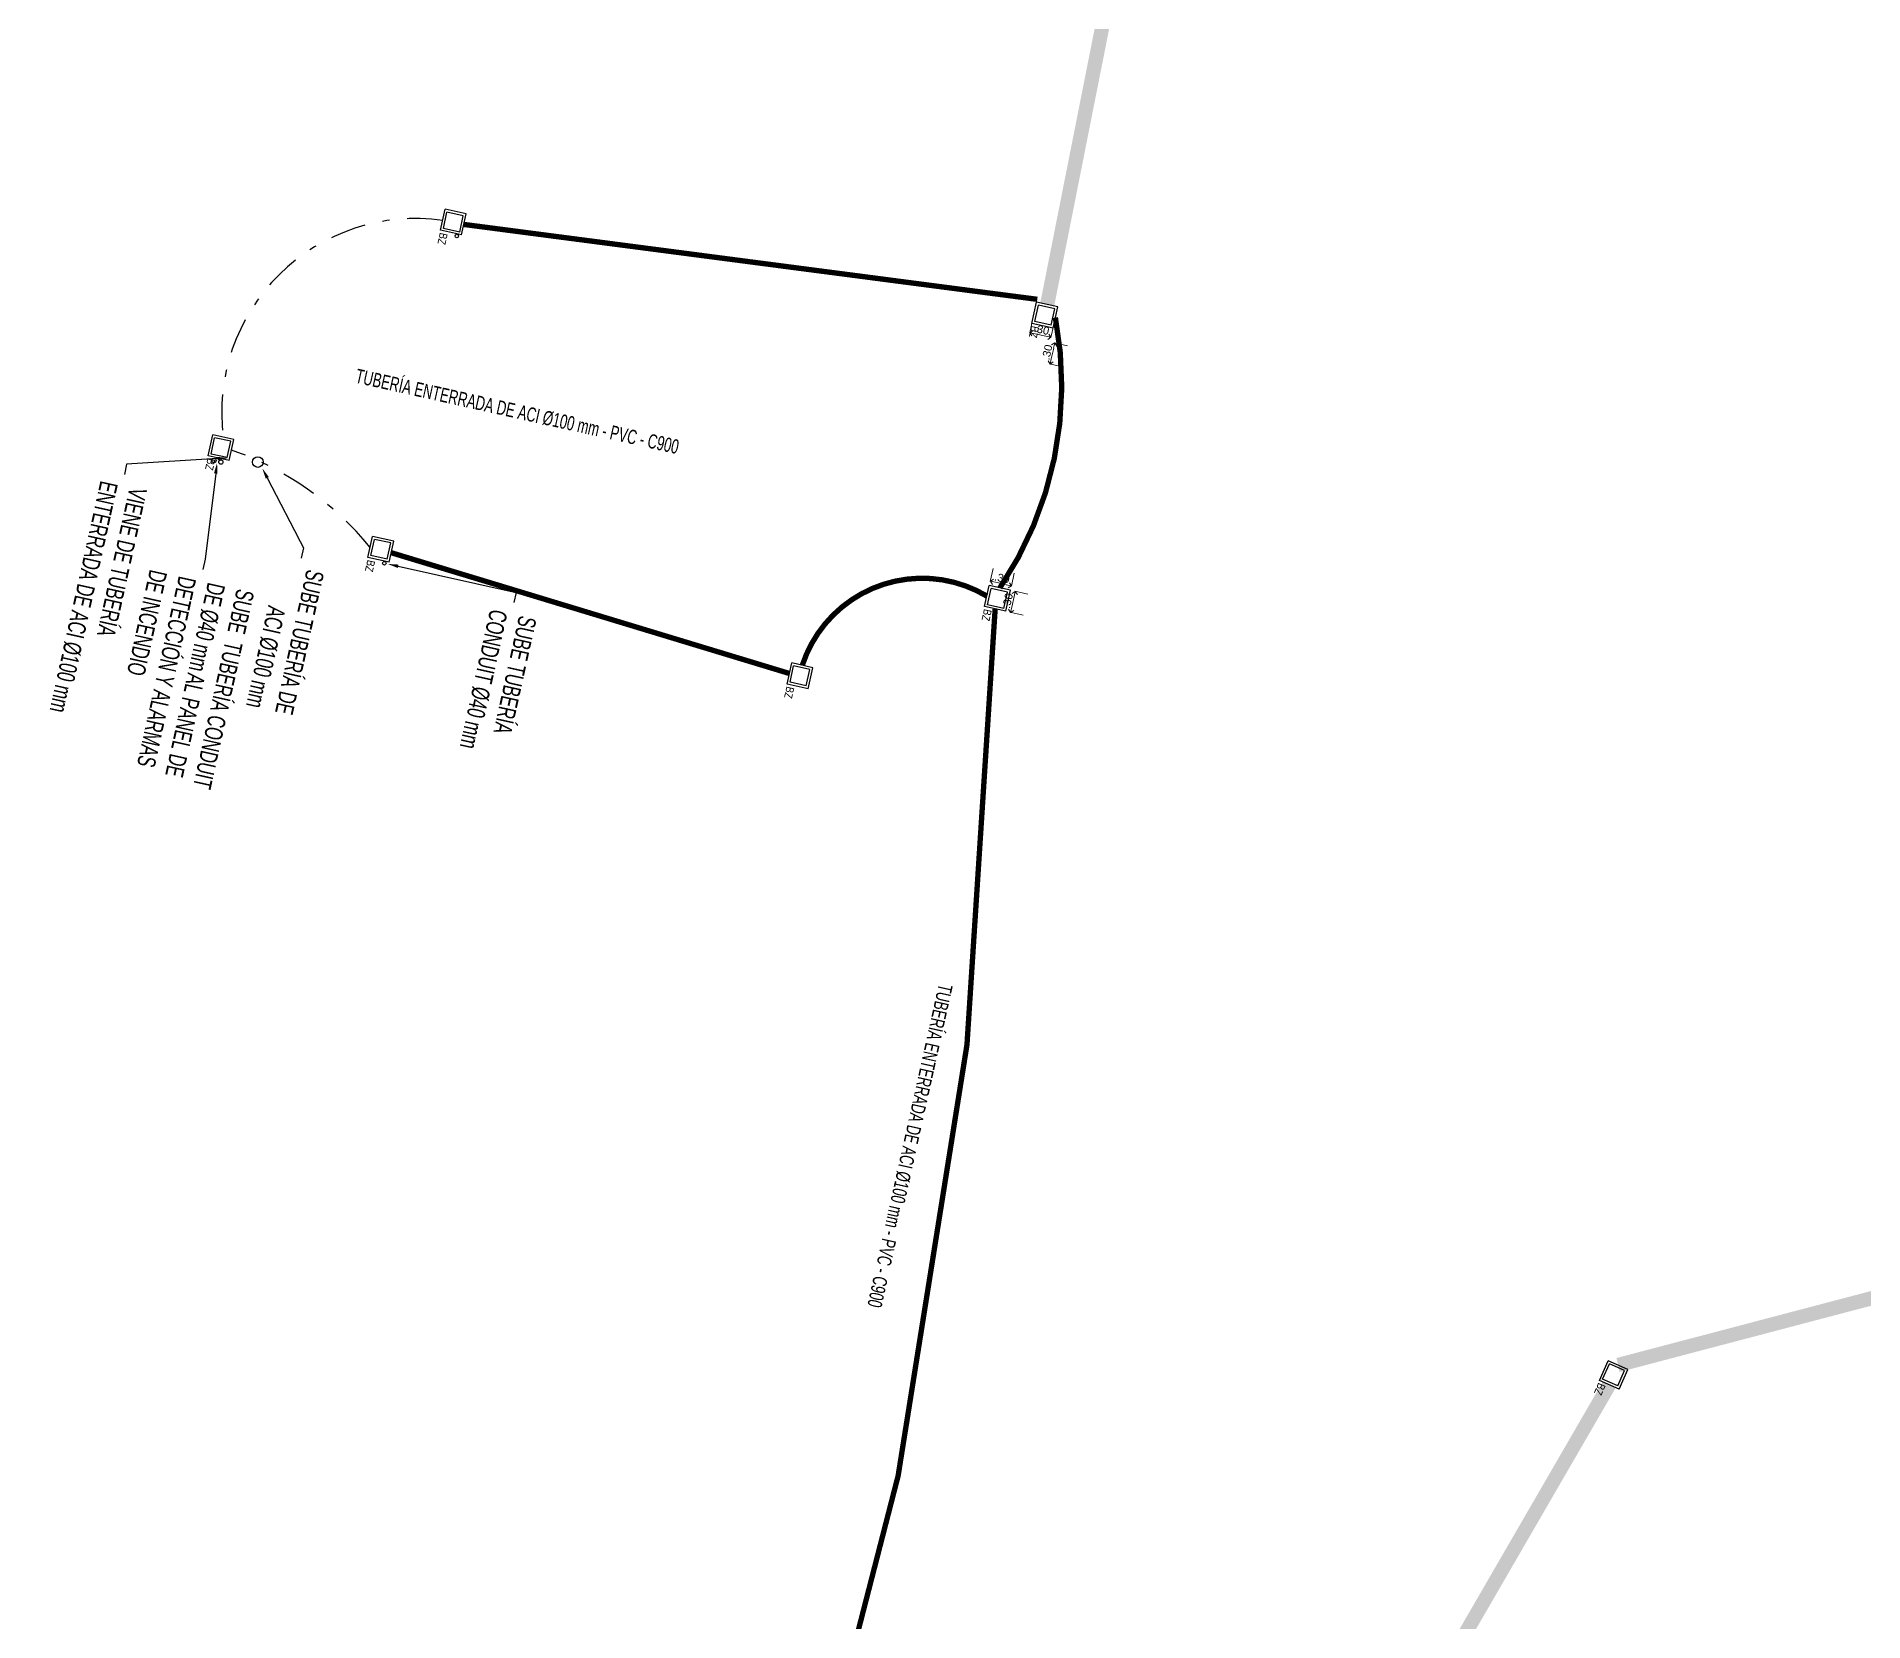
# Model space of a CAD drawing. Header units: millimetres. Extents: x 226520 to 226729, y 8188097 to 8188252.
# Drawn here: x 226531.17 to 226556.79, y 8188123.26 to 8188145.49 of the extents above; entities that cross this region are included whole.
import ezdxf
from ezdxf import colors
from ezdxf.entities.mleader import LeaderData, LeaderLine
from ezdxf.math import Vec2, Vec3

# ---------------------------------------------------------------- set-up
doc = ezdxf.new("R2010")
doc.units = ezdxf.units.MM
doc.linetypes.add('TC_P10$0$HIDDEN', pattern=[0.375, 0.25, -0.125])
doc.linetypes.add('TG_P1$0$DASHDOT', pattern=[1, 0.5, -0.25, 0, -0.25])
for name, color, linetype, lineweight in [('000 SOS 911 IE-Alarmas Contra Incendio', 100, 'CONTRA_FUEGO', 25), ('000 SOS 911 Membrete', 255, 'Continuous', 18), ('000 SOS 911 TEXTOS ACI', 7, 'Continuous', 9), ('000 SOS 911 TUBERIA ACI', 3, 'Continuous', 25)]:
    doc.layers.add(name, color=color, linetype=linetype, lineweight=lineweight)
doc.styles.add('arial', font='arial.ttf')
doc.styles.add('MtXpl_Arial_Narrow', font='ARIALN.TTF')
doc.styles.add('PIPE', font='ARIALN.TTF', dxfattribs={"width": 0.8})
doc.styles.get("Standard").update_dxf_attribs({"font": 'arial.ttf'})
doc.linetypes.add('CONTRA_FUEGO', pattern='A,0.9,-0.15,["ACI",Standard,S=0.08,R=0,X=-0.08,Y=-0.03],-0.2', length=1.25)
doc.dimstyles.new('SEGURIDAD_COTA MUROS_100', dxfattribs={"dimtxt": 0.11, "dimasz": 0.075, "dimexe": 0.18, "dimexo": 0.06, "dimgap": 0.02, "dimtad": 1, "dimzin": 4, "dimdsep": 46, "dimtxsty": 'arial', "dimblk": 'OPEN90', "dimcen": 0.09, "dimdle": 0.1, "dimclrd": 7, "dimclre": 7, "dimclrt": 7, "dimadec": 0, "dimazin": 0, "dimtfac": 1, "dimtix": 1, "dimtofl": 0, "dimtmove": 2, "dimatfit": 2, "dimldrblk": 'OPEN90', "dimfxl": 0.3, "dimtolj": 1, "dimtzin": 0, "dimlwd": 9, "dimlwe": 9, "dimarcsym": 0})

# ---------------------------------------------------------------- blocks, each defined once
blk = doc.blocks.new('_Open90')
at = {"color": 0, "linetype": 'ByBlock', "lineweight": -2}
for p, q in [((0, 0), (-1, 0)), ((-0.5, 0.5), (0, 0)), ((0, 0), (-0.5, -0.5))]:
    blk.add_line(p, q, dxfattribs=at)
blk = doc.blocks.new('*D31')
at = {"layer": '000 SOS 911 IE-Alarmas Contra Incendio', "color": 7, "lineweight": 9, "transparency": 16777216}
for p, q in [((226545.442, 8188141.194), (226545.627, 8188141.153)), ((226545.435, 8188141.119), (226545.402, 8188140.969)), ((226545.376, 8188140.898), (226545.561, 8188140.857))]:
    blk.add_line(p, q, dxfattribs=at)
at = {"layer": 'DEFPOINTS', "color": 0, "transparency": 16777216}
for p in [(226545.383, 8188141.207, 0), (226545.318, 8188140.911, 0), (226545.385, 8188140.896)]:
    blk.add_point(p, dxfattribs=at)
at = {"layer": '000 SOS 911 IE-Alarmas Contra Incendio', "color": 7, "lineweight": 9, "transparency": 16777216, "xscale": 0.07500000000000001, "yscale": 0.07500000000000001, "zscale": 0.07500000000000001}
for p, rotation in [((226545.451, 8188141.192), 77.50376459264231), ((226545.385, 8188140.896), 257.5037645926423)]:
    blk.add_blockref('_Open90', p, dxfattribs=dict(at, rotation=rotation))
at = {"layer": '000 SOS 911 IE-Alarmas Contra Incendio', "color": 7, "transparency": 16777216, "insert": (226545.344, 8188141.061), "char_height": 0.11, "attachment_point": 5, "rotation": 77.5038, "style": 'arial'}
blk.add_mtext('\\A1;.30', dxfattribs=at)
blk = doc.blocks.new('*D32')
at = {"layer": '000 SOS 911 IE-Alarmas Contra Incendio', "color": 7, "lineweight": 9, "transparency": 16777216}
for p, q in [((226545.1, 8188141.331), (226545.14, 8188141.511)), ((226545.396, 8188141.266), (226545.436, 8188141.446)), ((226545.324, 8188141.286), (226545.174, 8188141.319))]:
    blk.add_line(p, q, dxfattribs=at)
at = {"layer": 'DEFPOINTS', "color": 0, "transparency": 16777216}
for p in [(226545.087, 8188141.273, 0), (226545.101, 8188141.335), (226545.383, 8188141.207, 0)]:
    blk.add_point(p, dxfattribs=at)
at = {"layer": '000 SOS 911 IE-Alarmas Contra Incendio', "color": 7, "lineweight": 9, "transparency": 16777216, "xscale": 0.075, "yscale": 0.075, "zscale": 0.075}
for p, rotation in [((226545.101, 8188141.335), 167.5037645902927), ((226545.397, 8188141.27), 347.5037645902926)]:
    blk.add_blockref('_Open90', p, dxfattribs=dict(at, rotation=rotation))
at = {"layer": '000 SOS 911 IE-Alarmas Contra Incendio', "color": 7, "transparency": 16777216, "insert": (226545.266, 8188141.377), "char_height": 0.11, "attachment_point": 5, "rotation": 347.5038, "style": 'arial'}
blk.add_mtext('\\A1;.30', dxfattribs=at)
blk = doc.blocks.new('*D33')
at = {"layer": '000 SOS 911 IE-Alarmas Contra Incendio', "color": 7, "lineweight": 9, "transparency": 16777216}
for p, q in [((226544.881, 8188137.635), (226544.847, 8188137.485)), ((226544.888, 8188137.71), (226545.073, 8188137.669)), ((226544.822, 8188137.414), (226545.007, 8188137.373))]:
    blk.add_line(p, q, dxfattribs=at)
at = {"layer": 'DEFPOINTS', "color": 0, "transparency": 16777216}
for p in [(226544.829, 8188137.723, 0), (226544.763, 8188137.427, 0), (226544.831, 8188137.412)]:
    blk.add_point(p, dxfattribs=at)
at = {"layer": '000 SOS 911 IE-Alarmas Contra Incendio', "color": 7, "lineweight": 9, "transparency": 16777216, "xscale": 0.07500000000000001, "yscale": 0.07500000000000001, "zscale": 0.07500000000000001}
for p, rotation in [((226544.897, 8188137.708), 77.50376459264231), ((226544.831, 8188137.412), 257.5037645926423)]:
    blk.add_blockref('_Open90', p, dxfattribs=dict(at, rotation=rotation))
at = {"layer": '000 SOS 911 IE-Alarmas Contra Incendio', "color": 7, "transparency": 16777216, "insert": (226544.79, 8188137.576), "char_height": 0.11, "attachment_point": 5, "rotation": 77.5038, "style": 'arial'}
blk.add_mtext('\\A1;.30', dxfattribs=at)
blk = doc.blocks.new('*D34')
at = {"layer": '000 SOS 911 IE-Alarmas Contra Incendio', "color": 7, "lineweight": 9, "transparency": 16777216}
for p, q in [((226544.546, 8188137.847), (226544.586, 8188138.027)), ((226544.77, 8188137.802), (226544.62, 8188137.835)), ((226544.842, 8188137.781), (226544.882, 8188137.961))]:
    blk.add_line(p, q, dxfattribs=at)
at = {"layer": 'DEFPOINTS', "color": 0, "transparency": 16777216}
for p in [(226544.547, 8188137.851), (226544.533, 8188137.788, 0), (226544.829, 8188137.723, 0)]:
    blk.add_point(p, dxfattribs=at)
at = {"layer": '000 SOS 911 IE-Alarmas Contra Incendio', "color": 7, "lineweight": 9, "transparency": 16777216, "xscale": 0.075, "yscale": 0.075, "zscale": 0.075}
for p, rotation in [((226544.547, 8188137.851), 167.5037645902927), ((226544.843, 8188137.785), 347.5037645902926)]:
    blk.add_blockref('_Open90', p, dxfattribs=dict(at, rotation=rotation))
at = {"layer": '000 SOS 911 IE-Alarmas Contra Incendio', "color": 7, "transparency": 16777216, "insert": (226544.711, 8188137.893), "char_height": 0.11, "attachment_point": 5, "rotation": 347.5038, "style": 'arial'}
blk.add_mtext('\\A1;.30', dxfattribs=at)
blk = doc.blocks.new('01')
at = {"layer": '000 SOS 911 IE-Alarmas Contra Incendio', "color": 0, "linetype": 'Continuous'}
for p, q in [((763.415, -217.109), (762.974, -217.109)), ((762.974, -217.109), (762.974, -217.55)), ((763.365, -217.159), (763.024, -217.159)), ((763.024, -217.159), (763.024, -217.5)), ((763.365, -217.159), (763.365, -217.5)), ((763.415, -217.109), (763.415, -217.55)), ((763.415, -217.55), (762.974, -217.55)), ((763.365, -217.5), (763.024, -217.5))]:
    blk.add_line(p, q, dxfattribs=at)
at = {"layer": '000 SOS 911 IE-Alarmas Contra Incendio', "color": 0, "linetype": 'Continuous', "style": 'MtXpl_Arial_Narrow'}
blk.add_text('BZ', height=0.1634, dxfattribs=at).set_placement((763.455, -217.552))

msp = doc.modelspace()

# ---------------------------------------------------------------- linework, layer by layer
at = {"layer": '000 SOS 911 IE-Alarmas Contra Incendio', "color": 5, "linetype": 'TC_P10$0$HIDDEN', "const_width": 0.2, "elevation": -0.778, "flags": 128}
for points in [[(226545.344, 8188141.728, -0.020659), (226548.73, 8188156.64, -1.894101)], [(226553.35, 8188126.859, 0.054628), (226570.148, 8188132.616, -0.904322)]]:
    msp.add_lwpolyline(points, format="xyb", dxfattribs=at)
at = {"layer": '000 SOS 911 IE-Alarmas Contra Incendio', "color": 5, "linetype": 'TG_P1$0$DASHDOT', "const_width": 0.075, "elevation": -0.778}
for points in [[(226537.163, 8188142.853), (226545.205, 8188141.803)], [(226536.143, 8188138.25), (226541.729, 8188136.556)]]:
    msp.add_lwpolyline(points, dxfattribs=at)
at = {"layer": '000 SOS 911 IE-Alarmas Contra Incendio', "color": 5, "linetype": 'TG_P1$0$DASHDOT', "const_width": 0.075}
for points, elevation in [([(226544.68, 8188137.756, 0.197697), (226545.459, 8188141.547, 11.559752)], -0.778), ([(226541.909, 8188136.671, -0.481382), (226544.499, 8188137.641, 0.573715)], -0.778), ([(226544.614, 8188137.461, -0.070496), (226541.725, 8188119.376, 1.790001)], -1.556)]:
    msp.add_lwpolyline(points, format="xyb", dxfattribs=dict(at, elevation=elevation))
at = {"layer": '000 SOS 911 IE-Alarmas Contra Incendio', "color": 5, "linetype": 'TC_P10$0$HIDDEN', "const_width": 0.2, "elevation": -1.556, "flags": 128}
msp.add_lwpolyline([(226553.227, 8188126.582), (226547.955, 8188117.48)], dxfattribs=at)
at = {"layer": '000 SOS 911 IE-Alarmas Contra Incendio'}
for centre in [(226537.064, 8188142.691, -0.778), (226536.047, 8188138.102, -0.778)]:
    msp.add_circle(centre, 0.025, dxfattribs=at)
at = {"layer": '000 SOS 911 IE-Alarmas Contra Incendio', "color": 6, "linetype": 'TG_P1$0$DASHDOT'}
msp.add_arc((226536.487, 8188140.216, -0.778), 2.721, 81.9955, 187.2968, dxfattribs=at)
at = {"layer": '000 SOS 911 TUBERIA ACI', "ltscale": 0.1}
msp.add_circle((226534.273, 8188139.521, -0.778), 0.075, dxfattribs=at)

# ---------------------------------------------------------------- block references
at = {"layer": '000 SOS 911 Membrete', "color": 4, "linetype": 'Continuous', "xscale": 0.6866556266033178, "yscale": 0.6866556266033178, "zscale": 0.6866556266033178}
for p, rotation in [((226796.102, 8188622.233, -0.778), 257.503764591831), ((226804.398, 8188620.928, -0.778), 257.503764591831), ((226803.734, 8188616.956, -0.778), 257.503764591831), ((226800.964, 8188615.87, -0.778), 257.503764591831), ((226901.179, 8188546.092, -1.556), 246.2175626975733)]:
    msp.add_blockref('01', p, dxfattribs=dict(at, rotation=rotation))

# ---------------------------------------------------------------- texts
at = {"layer": '000 SOS 911 TEXTOS ACI', "char_height": 0.2, "attachment_point": 1, "style": 'PIPE'}
for s, width, insert, rotation in [('TUBERÍA ENTERRADA DE ACI %%C100 mm - PVC - C900', 4.76176, (226535.672, 8188140.832, -0.778), 347.4811), ('TUBERÍA ENTERRADA DE ACI %%C100 mm - PVC - C900 ', 4.65375, (226544.02, 8188132.172, -0.42), 257.4811)]:
    msp.add_mtext_dynamic_manual_height_columns(s, width=width, gutter_width=0.75, heights=[0], dxfattribs=dict(at, insert=insert, rotation=rotation))

# ---------------------------------------------------------------- dimensions: what is measured, and where the dimension line sits
at = {"layer": '000 SOS 911 IE-Alarmas Contra Incendio'}
for base, p1, p2, angle, picture, middle in [((226545.101, 8188141.335, -0.778), (226545.383, 8188141.207, -0.778), (226545.087, 8188141.273, -0.778), 347.5038, '*D32', (226545.266, 8188141.377, -0.778)), ((226545.385, 8188140.896, -0.778), (226545.383, 8188141.207, -0.778), (226545.318, 8188140.911, -0.778), 257.5038, '*D31', (226545.344, 8188141.061, -0.778)), ((226544.547, 8188137.851, -0.778), (226544.829, 8188137.723, -0.778), (226544.533, 8188137.788, -0.778), 347.5038, '*D34', (226544.711, 8188137.893, -0.778)), ((226544.831, 8188137.412, -0.778), (226544.829, 8188137.723, -0.778), (226544.763, 8188137.427, -0.778), 257.5038, '*D33', (226544.79, 8188137.576, -0.778))]:
    dim = msp.add_linear_dim(base=base, p1=p1, p2=p2, angle=angle, dimstyle='SEGURIDAD_COTA MUROS_100', dxfattribs=at)
    dim.commit()
    dim.dimension.update_dxf_attribs({"geometry": picture, "text_midpoint": middle})

# ---------------------------------------------------------------- leaders
at = {"layer": '000 SOS 911 TEXTOS ACI'}
ml = msp.add_multileader_mtext('Standard', dxfattribs=at)
ml.set_content('{\\H1.66667x;VIENE DE TUBERÍA ENTERRADA DE ACI %%C100 mm} ', color=256, style='PIPE')
ml.set_leader_properties(color=7)
ml.build(insert=Vec2(0, 0))
ml.multileader.update_dxf_attribs({"text_left_attachment_type": 2, "text_right_attachment_type": 2, "dogleg_length": 2, "arrow_head_size": 0.15})
ctx = ml.context
ctx.base_point, ctx.char_height, ctx.arrow_head_size, ctx.landing_gap_size, ctx.plane_origin, ctx.plane_x_axis, ctx.plane_y_axis = Vec3(226532.401, 8188139.349, -0.778), 0.15, 0.15, 0.15, Vec3(226530.567, 8188134.786, -0.778), Vec3(-0.216761, -0.976225), Vec3(0.976225, -0.216761)
ctx.left_attachment, ctx.right_attachment = 2, 2
notes = []
notes.append((ctx, [(1, (1, 1, 0), (226532.433, 8188139.491, -0.778), (-0.216761, -0.976225), 0.146, [(0, [(226533.857, 8188139.578, -0.778)], 0, [])])]))
ctx.mtext.insert, ctx.mtext.text_direction, ctx.mtext.rotation, ctx.mtext.width, ctx.mtext.defined_height, ctx.mtext.flow_direction = Vec3(226532.719, 8188139.125, -0.778), Vec3(-0.216761, -0.976225), 4.493893, 3.32211, 0.558, 5
ctx.mtext.has_bg_fill, ctx.mtext.bg_color, ctx.mtext.bg_scale_factor, ctx.mtext.bg_transparency, ctx.mtext.use_window_bg_color = 1, -1073741824, 2, 0, 1
for ctx, leaders in notes:
    for number, flags, end, landing, length, lines in leaders:
        leader = LeaderData()
        leader.index, (leader.has_last_leader_line, leader.has_dogleg_vector, leader.attachment_direction) = number, flags
        leader.last_leader_point, leader.dogleg_vector, leader.dogleg_length = Vec3(end), Vec3(landing), length
        for number, points, colour, breaks in lines:
            line = LeaderLine()
            line.index, line.vertices, line.color, line.breaks = number, Vec3.list(points), colors.encode_raw_color(colour), breaks
            leader.lines.append(line)
        ctx.leaders.append(leader)

# ---------------------------------------------------------------- next in the draw order: linework, layer by layer
at = {"layer": '000 SOS 911 IE-Alarmas Contra Incendio'}
for centre in [(226533.656, 8188139.543, -0.778), (226533.754, 8188139.521, -0.778)]:
    msp.add_circle(centre, 0.03, dxfattribs=at)

# ---------------------------------------------------------------- next in the draw order: leaders
at = {"layer": '000 SOS 911 TEXTOS ACI'}
ml = msp.add_multileader_mtext('Standard', dxfattribs=at)
ml.set_content('{\\H1.66667x;SUBE TUBERÍA DE ACI %%C100 mm} ', color=256, style='PIPE')
ml.set_leader_properties(color=7)
ml.build(insert=Vec2(0, 0))
ml.multileader.update_dxf_attribs({"text_left_attachment_type": 2, "text_right_attachment_type": 2, "dogleg_length": 2, "arrow_head_size": 0.15})
ctx = ml.context
ctx.base_point, ctx.char_height, ctx.arrow_head_size, ctx.landing_gap_size, ctx.plane_origin, ctx.plane_x_axis, ctx.plane_y_axis = Vec3(226534.881, 8188138.174, -0.778), 0.15, 0.15, 0.15, Vec3(226533.047, 8188133.611, -0.778), Vec3(-0.216761, -0.976225), Vec3(0.976225, -0.216761)
ctx.left_attachment, ctx.right_attachment, ctx.text_align_type = 2, 2, 2
notes = []
notes.append((ctx, [(1, (1, 1, 0), (226534.913, 8188138.316, -0.778), (-0.216761, -0.976225), 0.146, [(0, [(226534.336, 8188139.433, -0.778)], 0, [])])]))
ctx.mtext.insert, ctx.mtext.text_direction, ctx.mtext.rotation, ctx.mtext.width, ctx.mtext.defined_height, ctx.mtext.alignment, ctx.mtext.flow_direction = Vec3(226534.757, 8188135.959, -0.778), Vec3(-0.216761, -0.976225), 4.493893, 2.33051, 0.558, 3, 5
ctx.mtext.has_bg_fill, ctx.mtext.bg_color, ctx.mtext.bg_scale_factor, ctx.mtext.bg_transparency, ctx.mtext.use_window_bg_color = 1, -1073741824, 2, 0, 1
ml = msp.add_multileader_mtext('Standard', dxfattribs=at)
ml.set_content('{\\H1.66667x;SUBE TUBERÍA CONDUIT %%C40 mm} ', color=256, style='PIPE')
ml.set_leader_properties(color=7)
ml.build(insert=Vec2(0, 0))
ml.multileader.update_dxf_attribs({"text_left_attachment_type": 2, "text_right_attachment_type": 2, "dogleg_length": 2, "arrow_head_size": 0.15})
ctx = ml.context
ctx.base_point, ctx.char_height, ctx.arrow_head_size, ctx.landing_gap_size, ctx.plane_origin, ctx.plane_x_axis, ctx.plane_y_axis = Vec3(226537.866, 8188137.549, -0.778), 0.15, 0.15, 0.15, Vec3(226537.599, 8188132.639, -0.778), Vec3(-0.216375, -0.97631), Vec3(0.97631, -0.216375)
ctx.left_attachment, ctx.right_attachment = 2, 2
notes.append((ctx, [(1, (1, 1, 0), (226537.897, 8188137.692, -0.778), (-0.216375, -0.97631), 0.146, [(0, [(226536.094, 8188138.092, -0.778)], 0, [])])]))
ctx.mtext.insert, ctx.mtext.text_direction, ctx.mtext.rotation, ctx.mtext.width, ctx.mtext.defined_height, ctx.mtext.flow_direction = Vec3(226538.184, 8188137.325, -0.778), Vec3(-0.216375, -0.97631), 4.494289, 2.33051, 0.558, 5
ctx.mtext.has_bg_fill, ctx.mtext.bg_color, ctx.mtext.bg_scale_factor, ctx.mtext.bg_transparency, ctx.mtext.use_window_bg_color = 1, -1073741824, 2, 0, 1
for ctx, leaders in notes:
    for number, flags, end, landing, length, lines in leaders:
        leader = LeaderData()
        leader.index, (leader.has_last_leader_line, leader.has_dogleg_vector, leader.attachment_direction) = number, flags
        leader.last_leader_point, leader.dogleg_vector, leader.dogleg_length = Vec3(end), Vec3(landing), length
        for number, points, colour, breaks in lines:
            line = LeaderLine()
            line.index, line.vertices, line.color, line.breaks = number, Vec3.list(points), colors.encode_raw_color(colour), breaks
            leader.lines.append(line)
        ctx.leaders.append(leader)

# ---------------------------------------------------------------- next in the draw order: linework, layer by layer
at = {"layer": '000 SOS 911 IE-Alarmas Contra Incendio', "color": 6, "linetype": 'TG_P1$0$DASHDOT'}
msp.add_arc((226532.445, 8188135.547, -0.778), 4.392, 39.1929, 70.6124, dxfattribs=at)

# ---------------------------------------------------------------- next in the draw order: block references
at = {"layer": '000 SOS 911 Membrete', "color": 4, "linetype": 'Continuous', "xscale": 0.6866556266033178, "yscale": 0.6866556266033178, "zscale": 0.6866556266033178, "rotation": 257.503764591831}
msp.add_blockref('01', (226795.085, 8188617.645, -0.778), dxfattribs=at)

# ---------------------------------------------------------------- next in the draw order: leaders
at = {"layer": '000 SOS 911 TEXTOS ACI'}
ml = msp.add_multileader_mtext('Standard', dxfattribs=at)
ml.set_content('{\\H1.66667x;SUBE  TUBERÍA CONDUIT DE %%C40 mm} {\\H1.66667x;AL PANEL DE DETECCIÓN Y ALARMAS DE INCENDIO}', color=256, style='PIPE')
ml.set_leader_properties(color=7)
ml.build(insert=Vec2(0, 0))
ml.multileader.update_dxf_attribs({"text_left_attachment_type": 2, "text_right_attachment_type": 2, "dogleg_length": 2, "arrow_head_size": 0.15})
ctx = ml.context
ctx.base_point, ctx.char_height, ctx.arrow_head_size, ctx.landing_gap_size, ctx.plane_origin, ctx.plane_x_axis, ctx.plane_y_axis = Vec3(226533.501, 8188138.014, -0.778), 0.15, 0.15, 0.15, Vec3(226533.234, 8188133.104, -0.778), Vec3(-0.216375, -0.97631), Vec3(0.97631, -0.216375)
ctx.left_attachment, ctx.right_attachment = 2, 2
notes = []
notes.append((ctx, [(1, (1, 1, 0), (226533.532, 8188138.157, -0.778), (-0.216375, -0.97631), 0.146, [(0, [(226533.701, 8188139.51, -0.778)], 0, [])])]))
ctx.mtext.insert, ctx.mtext.text_direction, ctx.mtext.rotation, ctx.mtext.width, ctx.mtext.defined_height, ctx.mtext.flow_direction = Vec3(226534.224, 8188137.7, -0.778), Vec3(-0.216375, -0.97631), 4.494289, 3.0374, 0.558, 5
ctx.mtext.has_bg_fill, ctx.mtext.bg_color, ctx.mtext.bg_scale_factor, ctx.mtext.bg_transparency, ctx.mtext.use_window_bg_color = 1, -1073741824, 2, 0, 1
for ctx, leaders in notes:
    for number, flags, end, landing, length, lines in leaders:
        leader = LeaderData()
        leader.index, (leader.has_last_leader_line, leader.has_dogleg_vector, leader.attachment_direction) = number, flags
        leader.last_leader_point, leader.dogleg_vector, leader.dogleg_length = Vec3(end), Vec3(landing), length
        for number, points, colour, breaks in lines:
            line = LeaderLine()
            line.index, line.vertices, line.color, line.breaks = number, Vec3.list(points), colors.encode_raw_color(colour), breaks
            leader.lines.append(line)
        ctx.leaders.append(leader)

# ---------------------------------------------------------------- next in the draw order: block references
at = {"layer": '000 SOS 911 Membrete', "color": 4, "linetype": 'Continuous', "xscale": 0.6866556266033178, "yscale": 0.6866556266033178, "zscale": 0.6866556266033178, "rotation": 257.503764591831}
msp.add_blockref('01', (226792.843, 8188619.07, -0.778), dxfattribs=at)

doc.saveas('drawing.dxf')
